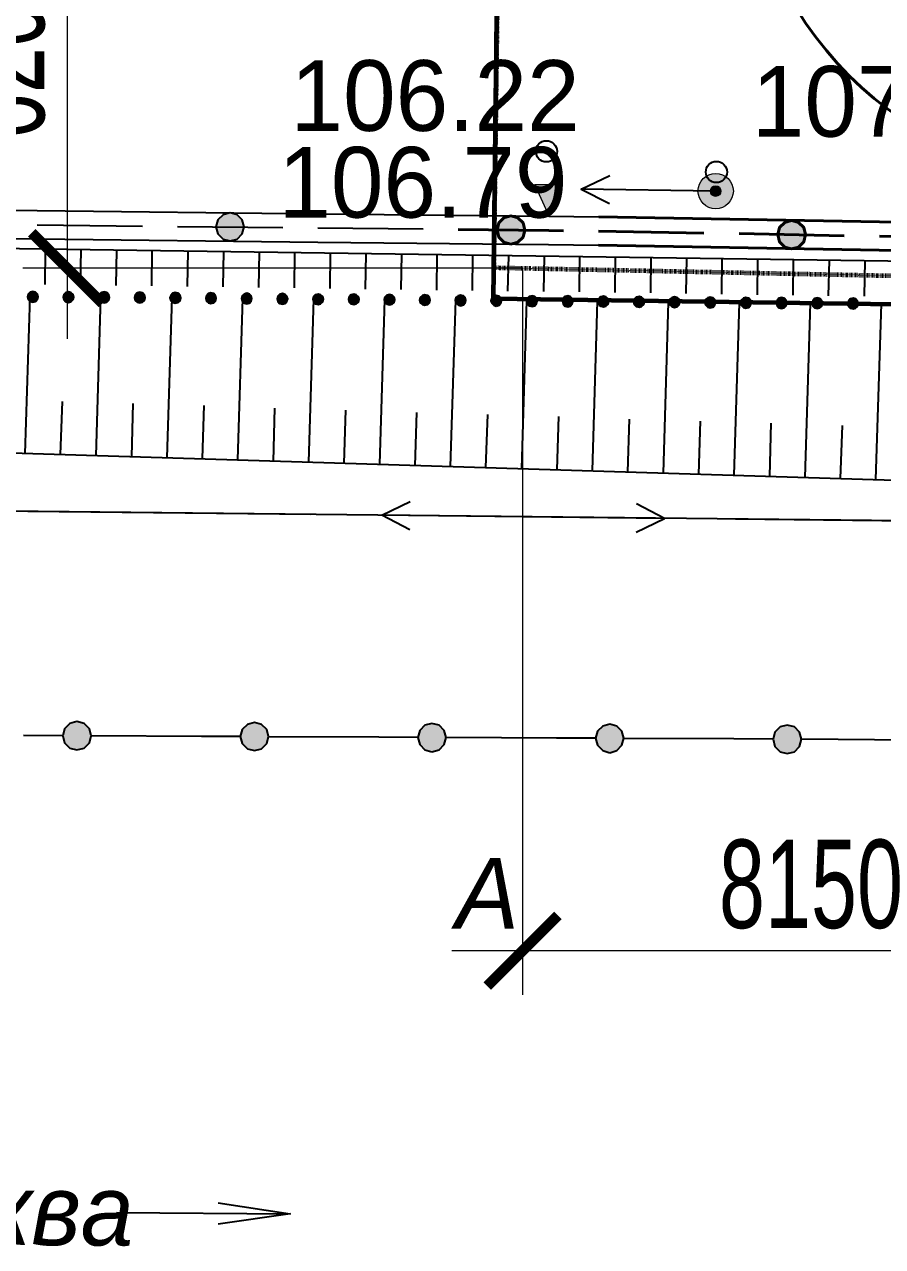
# Model space of a CAD drawing. Header units: millimetres. Extents: x 172667 to 1873135, y -274708 to 168495.
# Drawn here: x 1762513 to 1774649, y -4827 to 12464 of the extents above; entities that cross this region are included whole.
import ezdxf
from ezdxf.enums import TextEntityAlignment as Align

# ---------------------------------------------------------------- set-up
doc = ezdxf.new("R2010")
doc.units = ezdxf.units.MM
doc.linetypes.add('линия_сгиба', pattern=[1.25, 0.5, -0.25, 0, -0.25, 0, -0.25])
doc.layers.add('012 ОП.ЗОНА.ЗДАНИЕ', color=171, linetype='01.Опасная зона здание', lineweight=40)
doc.layers.add('017 ОТВОД', color=7, linetype='13.Граница отвода', lineweight=70)
doc.layers.add('_ТОПО', color=253, linetype='Continuous')
doc.layers.add('SC007', color=7, linetype='Continuous')
doc.styles.add('1', font='', dxfattribs={"height": 0.000909972})
doc.styles.add('17', font='', dxfattribs={"height": 0.000909972})
doc.styles.add('F2', font='', dxfattribs={"height": 0.000909972})
doc.styles.add('размеры', font='', dxfattribs={"width": 0.7})
doc.styles.get('1').set_extended_font_data('D431', italic=True)
doc.styles.get('17').set_extended_font_data('Bm431', italic=True)
doc.styles.get('F2').set_extended_font_data('D431')
doc.styles.get('размеры').set_extended_font_data('T-FLEX Type A')
doc.linetypes.add('01.Опасная зона здание', pattern='A,1,-2,10,-0.05,[1,линии ППР.shx,S=0.2,R=180,X=0,Y=-1],-0.05,10,-2', length=25.1)
doc.linetypes.add('13.Граница отвода', pattern='A,20,[14,SHAPES,S=0.01,R=0,X=0,Y=0],-2.5', length=22.5)
doc.dimstyles.new('SPDS 500', dxfattribs={"dimscale": 500, "dimtxt": 2.5, "dimasz": 2, "dimexe": 1.25, "dimexo": 0, "dimtad": 1, "dimdec": 0, "dimtxsty": 'размеры', "dimblk": 'ARCHTICK', "dimcen": 2.5, "dimdle": 2, "dimclrd": 256, "dimclre": 256, "dimclrt": 1, "dimaunit": 1, "dimadec": 0, "dimazin": 2, "dimtfac": 0.75, "dimtdec": 0, "dimtix": 1, "dimtmove": 1, "dimatfit": 3, "dimfxl": 1.25, "dimtolj": 1, "dimlwd": 20, "dimlwe": 20, "dimarcsym": 0})

# ---------------------------------------------------------------- blocks, each defined once
blk = doc.blocks.new('SYMBOL2060001')
at = {"layer": 'SC007'}
blk.add_circle((0, 0), 0.15, dxfattribs=at)
blk = doc.blocks.new('SYMBOL2060002')
at = {"true_color": 0x000000}
blk.add_hatch(color=18, dxfattribs=at).paths.add_polyline_path([(0.15, 0.45), (0, 0), (-0.2, 0.45)])
at = {"color": 18, "linetype": 'Continuous', "lineweight": 0, "true_color": 0x000000, "flags": 128}
blk.add_lwpolyline([(0.15, 0.45), (0, 0), (-0.2, 0.45), (0.15, 0.45), (0.15, 0.45)], close=True, dxfattribs=at)
blk = doc.blocks.new('SYMBOL2090002')
at = {"true_color": 0xffffff}
h = blk.add_hatch(color=7, dxfattribs=at)
edge = h.paths.add_edge_path()
edge.add_arc((0, 0), 0.25, 0, 360)
at = {"true_color": 0x000000}
h = blk.add_hatch(color=18, dxfattribs=at)
edge = h.paths.add_edge_path()
edge.add_arc((0, 0), 0.075, 0, 360)
at = {"color": 18, "linetype": 'Continuous', "lineweight": 0, "true_color": 0x000000}
for radius in [0.25, 0.075]:
    blk.add_circle((0, 0), radius, dxfattribs=at)
blk = doc.blocks.new('_ArchTick')
at = {"color": 0, "linetype": 'ByBlock', "const_width": 0.15}
blk.add_lwpolyline([(-0.5, -0.5), (0.5, 0.5)], dxfattribs=at)
blk = doc.blocks.new('*D274')
at = {"linetype": 'Continuous', "lineweight": 20, "transparency": 16777216}
for p, q in [((1769559, 9016), (1769559, -1267)), ((1777712, 2883), (1777712, -1267)), ((1778712, -642), (1768559, -642))]:
    blk.add_line(p, q, dxfattribs=at)
at = {"layer": 'Defpoints', "color": 0, "transparency": 16777216}
for p in [(1769559, 9016, 106790), (1777712, 2883, 107296), (1769559, -642)]:
    blk.add_point(p, dxfattribs=at)
at = {"lineweight": 20, "transparency": 16777216, "xscale": 1000, "yscale": 1000, "zscale": 1000, "rotation": 180}
blk.add_blockref('_ArchTick', (1769559, -642), dxfattribs=at)
at = {"lineweight": 20, "transparency": 16777216, "xscale": 1000, "yscale": 1000, "zscale": 1000}
blk.add_blockref('_ArchTick', (1777712, -642), dxfattribs=at)
at = {"color": 1, "transparency": 16777216, "insert": (1773636, 296), "char_height": 1250, "attachment_point": 5, "style": 'размеры'}
blk.add_mtext('\\A1;8150', dxfattribs=at)
blk = doc.blocks.new('*D276')
at = {"linetype": 'Continuous', "lineweight": 20, "transparency": 16777216}
for p, q in [((1763115, 16269), (1763115, 8016)), ((1762691, 15269), (1763740, 15269)), ((1769559, 9016), (1762490, 9016))]:
    blk.add_line(p, q, dxfattribs=at)
at = {"layer": 'Defpoints', "color": 0, "transparency": 16777216}
for p in [(1762691, 15269, 107296), (1763115, 9016), (1769559, 9016)]:
    blk.add_point(p, dxfattribs=at)
at = {"lineweight": 20, "transparency": 16777216, "xscale": 1000, "yscale": 1000, "zscale": 1000}
for p, rotation in [((1763115, 15269), 90), ((1763115, 9016), 270)]:
    blk.add_blockref('_ArchTick', p, dxfattribs=dict(at, rotation=rotation))
at = {"color": 1, "transparency": 16777216, "insert": (1762178, 12142), "char_height": 1250, "attachment_point": 5, "rotation": 90, "style": 'размеры'}
blk.add_mtext('\\A1;6200', dxfattribs=at)

msp = doc.modelspace()

# ---------------------------------------------------------------- hatches: boundary and pattern name
at = {"layer": '_ТОПО', "linetype": 'ByBlock', "lineweight": -2}
for points in [[(1765421.2, 9400.1), (1765521.2, 9425.1), (1765591.2, 9500.1), (1765621.2, 9600.1), (1765591.2, 9700.1), (1765521.2, 9770.1), (1765421.2, 9800.1), (1765321.2, 9770.1), (1765246.2, 9700.1), (1765221.2, 9600.1), (1765246.2, 9500.1), (1765321.2, 9425.1)], [(1769391.2, 9355.1), (1769491.2, 9385.1), (1769566.2, 9455.1), (1769591.2, 9555.1), (1769566.2, 9655.1), (1769491.2, 9730.1), (1769391.2, 9755.1), (1769291.2, 9730.1), (1769221.2, 9655.1), (1769196.2, 9555.1), (1769221.2, 9455.1), (1769291.2, 9385.1)], [(1762631.2, 8535.1), (1762671.2, 8545.1), (1762696.2, 8575.1), (1762706.2, 8610.1), (1762696.2, 8650.1), (1762671.2, 8675.1), (1762631.2, 8685.1), (1762596.2, 8675.1), (1762566.2, 8650.1), (1762556.2, 8610.1), (1762566.2, 8575.1), (1762596.2, 8545.1)], [(1763136.2, 8530.1), (1763171.2, 8540.1), (1763201.2, 8570.1), (1763211.2, 8605.1), (1763201.2, 8645.1), (1763171.2, 8670.1), (1763136.2, 8680.1), (1763096.2, 8670.1), (1763071.2, 8645.1), (1763061.2, 8605.1), (1763071.2, 8570.1), (1763096.2, 8540.1)], [(1763641.2, 8525.1), (1763676.2, 8535.1), (1763706.2, 8565.1), (1763716.2, 8600.1), (1763706.2, 8640.1), (1763676.2, 8670.1), (1763641.2, 8680.1), (1763601.2, 8670.1), (1763576.2, 8640.1), (1763566.2, 8600.1), (1763576.2, 8565.1), (1763601.2, 8535.1)], [(1764146.2, 8525.1), (1764181.2, 8535.1), (1764211.2, 8560.1), (1764221.2, 8600.1), (1764211.2, 8635.1), (1764181.2, 8665.1), (1764146.2, 8675.1), (1764106.2, 8665.1), (1764081.2, 8635.1), (1764071.2, 8600.1), (1764081.2, 8560.1), (1764106.2, 8535.1)], [(1764646.2, 8520.1), (1764686.2, 8530.1), (1764716.2, 8555.1), (1764726.2, 8595.1), (1764716.2, 8630.1), (1764686.2, 8660.1), (1764646.2, 8670.1), (1764611.2, 8660.1), (1764581.2, 8630.1), (1764571.2, 8595.1), (1764581.2, 8555.1), (1764611.2, 8530.1)], [(1765151.2, 8515.1), (1765191.2, 8525.1), (1765216.2, 8550.1), (1765226.2, 8590.1), (1765216.2, 8625.1), (1765191.2, 8655.1), (1765151.2, 8665.1), (1765116.2, 8655.1), (1765086.2, 8625.1), (1765076.2, 8590.1), (1765086.2, 8550.1), (1765116.2, 8525.1)], [(1765656.2, 8510.1), (1765696.2, 8520.1), (1765721.2, 8550.1), (1765731.2, 8585.1), (1765721.2, 8625.1), (1765696.2, 8650.1), (1765656.2, 8660.1), (1765621.2, 8650.1), (1765591.2, 8625.1), (1765581.2, 8585.1), (1765591.2, 8550.1), (1765621.2, 8520.1)], [(1766161.2, 8505.1), (1766201.2, 8515.1), (1766226.2, 8545.1), (1766236.2, 8580.1), (1766226.2, 8620.1), (1766201.2, 8645.1), (1766161.2, 8655.1), (1766121.2, 8645.1), (1766096.2, 8620.1), (1766086.2, 8580.1), (1766096.2, 8545.1), (1766121.2, 8515.1)], [(1766666.2, 8500.1), (1766701.2, 8510.1), (1766731.2, 8540.1), (1766741.2, 8575.1), (1766731.2, 8615.1), (1766701.2, 8640.1), (1766666.2, 8650.1), (1766626.2, 8640.1), (1766601.2, 8615.1), (1766591.2, 8575.1), (1766601.2, 8540.1), (1766626.2, 8510.1)], [(1767171.2, 8500.1), (1767206.2, 8510.1), (1767236.2, 8535.1), (1767246.2, 8575.1), (1767236.2, 8610.1), (1767206.2, 8640.1), (1767171.2, 8650.1), (1767131.2, 8640.1), (1767106.2, 8610.1), (1767096.2, 8575.1), (1767106.2, 8535.1), (1767131.2, 8510.1)], [(1767676.2, 8495.1), (1767711.2, 8505.1), (1767741.2, 8530.1), (1767751.2, 8570.1), (1767741.2, 8605.1), (1767711.2, 8635.1), (1767676.2, 8645.1), (1767636.2, 8635.1), (1767611.2, 8605.1), (1767601.2, 8570.1), (1767611.2, 8530.1), (1767636.2, 8505.1)], [(1768176.2, 8490.1), (1768216.2, 8500.1), (1768241.2, 8525.1), (1768251.2, 8565.1), (1768241.2, 8600.1), (1768216.2, 8630.1), (1768176.2, 8640.1), (1768141.2, 8630.1), (1768111.2, 8600.1), (1768101.2, 8565.1), (1768111.2, 8525.1), (1768141.2, 8500.1)], [(1768681.2, 8485.1), (1768721.2, 8495.1), (1768746.2, 8525.1), (1768756.2, 8560.1), (1768746.2, 8600.1), (1768721.2, 8625.1), (1768681.2, 8635.1), (1768646.2, 8625.1), (1768616.2, 8600.1), (1768606.2, 8560.1), (1768616.2, 8525.1), (1768646.2, 8495.1)], [(1769186.2, 8480.1), (1769226.2, 8490.1), (1769251.2, 8520.1), (1769261.2, 8555.1), (1769251.2, 8595.1), (1769226.2, 8620.1), (1769186.2, 8630.1), (1769151.2, 8620.1), (1769121.2, 8595.1), (1769111.2, 8555.1), (1769121.2, 8520.1), (1769151.2, 8490.1)], [(1769691.2, 8475.1), (1769731.2, 8485.1), (1769756.2, 8515.1), (1769766.2, 8550.1), (1769756.2, 8590.1), (1769731.2, 8615.1), (1769691.2, 8625.1), (1769651.2, 8615.1), (1769626.2, 8590.1), (1769616.2, 8550.1), (1769626.2, 8515.1), (1769651.2, 8485.1)], [(1770196.2, 8470.1), (1770231.2, 8480.1), (1770261.2, 8510.1), (1770271.2, 8550.1), (1770261.2, 8585.1), (1770231.2, 8615.1), (1770196.2, 8625.1), (1770156.2, 8615.1), (1770131.2, 8585.1), (1770121.2, 8550.1), (1770131.2, 8510.1), (1770156.2, 8480.1)], [(1770701.2, 8470.1), (1770736.2, 8480.1), (1770766.2, 8505.1), (1770776.2, 8545.1), (1770766.2, 8580.1), (1770736.2, 8610.1), (1770701.2, 8620.1), (1770661.2, 8610.1), (1770636.2, 8580.1), (1770626.2, 8545.1), (1770636.2, 8505.1), (1770661.2, 8480.1)], [(1771206.2, 8465.1), (1771241.2, 8475.1), (1771271.2, 8500.1), (1771281.2, 8540.1), (1771271.2, 8575.1), (1771241.2, 8605.1), (1771206.2, 8615.1), (1771166.2, 8605.1), (1771136.2, 8575.1), (1771126.2, 8540.1), (1771136.2, 8500.1), (1771166.2, 8475.1)], [(1771706.2, 8460.1), (1771746.2, 8470.1), (1771771.2, 8495.1), (1771781.2, 8535.1), (1771771.2, 8575.1), (1771746.2, 8600.1), (1771706.2, 8610.1), (1771671.2, 8600.1), (1771641.2, 8575.1), (1771631.2, 8535.1), (1771641.2, 8495.1), (1771671.2, 8470.1)], [(1772211.2, 8455.1), (1772251.2, 8465.1), (1772276.2, 8495.1), (1772286.2, 8530.1), (1772276.2, 8570.1), (1772251.2, 8595.1), (1772211.2, 8605.1), (1772176.2, 8595.1), (1772146.2, 8570.1), (1772136.2, 8530.1), (1772146.2, 8495.1), (1772176.2, 8465.1)], [(1772716.2, 8450.1), (1772756.2, 8460.1), (1772781.2, 8490.1), (1772791.2, 8525.1), (1772781.2, 8565.1), (1772756.2, 8590.1), (1772716.2, 8600.1), (1772681.2, 8590.1), (1772651.2, 8565.1), (1772641.2, 8525.1), (1772651.2, 8490.1), (1772681.2, 8460.1)], [(1773221.2, 8445.1), (1773256.2, 8455.1), (1773286.2, 8485.1), (1773296.2, 8520.1), (1773286.2, 8560.1), (1773256.2, 8590.1), (1773221.2, 8600.1), (1773181.2, 8590.1), (1773156.2, 8560.1), (1773146.2, 8520.1), (1773156.2, 8485.1), (1773181.2, 8455.1)], [(1773726.2, 8445.1), (1773761.2, 8455.1), (1773791.2, 8480.1), (1773801.2, 8520.1), (1773791.2, 8555.1), (1773761.2, 8585.1), (1773726.2, 8595.1), (1773686.2, 8585.1), (1773661.2, 8555.1), (1773651.2, 8520.1), (1773661.2, 8480.1), (1773686.2, 8455.1)], [(1774231.2, 8440.1), (1774266.2, 8450.1), (1774296.2, 8475.1), (1774306.2, 8515.1), (1774296.2, 8550.1), (1774266.2, 8580.1), (1774231.2, 8590.1), (1774191.2, 8580.1), (1774166.2, 8550.1), (1774156.2, 8515.1), (1774166.2, 8475.1), (1774191.2, 8450.1)], [(1763256.2, 2200.1), (1763356.2, 2225.1), (1763431.2, 2300.1), (1763456.2, 2400.1), (1763431.2, 2500.1), (1763356.2, 2575.1), (1763256.2, 2600.1), (1763156.2, 2575.1), (1763081.2, 2500.1), (1763056.2, 2400.1), (1763081.2, 2300.1), (1763156.2, 2225.1)], [(1765766.2, 2190.1), (1765866.2, 2215.1), (1765941.2, 2290.1), (1765966.2, 2390.1), (1765941.2, 2490.1), (1765866.2, 2560.1), (1765766.2, 2590.1), (1765666.2, 2560.1), (1765591.2, 2490.1), (1765566.2, 2390.1), (1765591.2, 2290.1), (1765666.2, 2215.1)], [(1768276.2, 2175.1), (1768376.2, 2200.1), (1768451.2, 2275.1), (1768476.2, 2375.1), (1768451.2, 2475.1), (1768376.2, 2550.1), (1768276.2, 2575.1), (1768176.2, 2550.1), (1768106.2, 2475.1), (1768076.2, 2375.1), (1768106.2, 2275.1), (1768176.2, 2200.1)], [(1770791.2, 2160.1), (1770891.2, 2190.1), (1770961.2, 2265.1), (1770991.2, 2365.1), (1770961.2, 2465.1), (1770891.2, 2535.1), (1770791.2, 2565.1), (1770691.2, 2535.1), (1770616.2, 2465.1), (1770591.2, 2365.1), (1770616.2, 2265.1), (1770691.2, 2190.1)], [(1773301.2, 2150.1), (1773401.2, 2175.1), (1773476.2, 2250.1), (1773501.2, 2350.1), (1773476.2, 2450.1), (1773401.2, 2525.1), (1773301.2, 2550.1), (1773201.2, 2525.1), (1773126.2, 2450.1), (1773101.2, 2350.1), (1773126.2, 2250.1), (1773201.2, 2175.1)]]:
    msp.add_hatch(color=8, dxfattribs=at).paths.add_polyline_path(points)
at = {"layer": '_ТОПО', "linetype": 'ByBlock', "lineweight": 40}
msp.add_hatch(color=7, dxfattribs=at).paths.add_polyline_path([(1773361.2, 9290.1), (1773461.2, 9315.1), (1773536.2, 9390.1), (1773561.2, 9490.1), (1773536.2, 9590.1), (1773461.2, 9660.1), (1773361.2, 9690.1), (1773266.2, 9660.1), (1773191.2, 9590.1), (1773166.2, 9490.1), (1773191.2, 9390.1), (1773266.2, 9315.1)])

# ---------------------------------------------------------------- linework, layer by layer
at = {"layer": '012 ОП.ЗОНА.ЗДАНИЕ'}
msp.add_arc((1777712, 15274.6, 107296.5), 5000, 180, 270, dxfattribs=at)
at = {"layer": '017 ОТВОД', "color": 1, "linetype": '13.Граница отвода', "lineweight": 60, "elevation": -103056.2}
msp.add_lwpolyline([(1769145.1, 8582.2), (1770045.1, 84542.2), (1850035.1, 83412.2), (1849135.1, 7452.2)], close=True, dxfattribs=at)
at = {"layer": '017 ОТВОД', "color": 6, "linetype": 'линия_сгиба', "lineweight": 60, "ltscale": 5, "elevation": 3738.5}
msp.add_lwpolyline([(1769149.6, 9024.3), (1815482.4, 8078.8), (1815473.1, 83886.3), (1770145.1, 84117.2)], close=True, dxfattribs=at)
at = {"layer": '_ТОПО', "color": 8, "linetype": 'ByBlock', "lineweight": -2}
for p, q in [((1770388.8, 10134, 106101.5), (1770791.6, 10328.2, 106101.5)), ((1758721.2, 9870.1, 107660.5), (1762691.2, 9830.1, 107707.4)), ((1762691.2, 9830.1, 107707.4), (1766666.2, 9785.1, 107754.4)), ((1762691.2, 9630.1, 107707.3), (1764181.2, 9610.1, 107724.9)), ((1762691.2, 9630.1, 107707.3), (1764181.2, 9610.1, 107724.9)), ((1764676.2, 9605.1, 107730.8), (1766166.2, 9590.1, 107748.3)), ((1764676.2, 9605.1, 107730.8), (1766166.2, 9590.1, 107748.3)), ((1766661.2, 9585.1, 107754.2), (1768151.2, 9570.1, 107771.6)), ((1766661.2, 9585.1, 107754.2), (1768151.2, 9570.1, 107771.6)), ((1770631.2, 9540.1, 107758.3), (1772121.2, 9510.1, 107688.1)), ((1781452, 9019.3, 106837), (1755254.4, 9393.8, 106745.3)), ((1758716.2, 9470.1, 107660.3), (1762686.2, 9430.1, 107707.1)), ((1762686.2, 9430.1, 107707.1), (1766661.2, 9385.1, 107753.7)), ((1774606.2, 9470.1, 107569.8), (1776096.2, 9440.1, 107498.7)), ((1762806.2, 8785.1, 106771.8), (1762811.2, 9285.1, 106771.7)), ((1763306.2, 8780.1, 106773.5), (1763316.2, 9280.1, 106773.5)), ((1763811.2, 8770.1, 106775.3), (1763821.2, 9270.1, 106775.2)), ((1764316.2, 8765.1, 106777), (1764321.2, 9265.1, 106777)), ((1764821.2, 8755.1, 106778.8), (1764826.2, 9255.1, 106778.8)), ((1765321.2, 8750.1, 106780.5), (1765331.2, 9250.1, 106780.5)), ((1765826.2, 8740.1, 106782.3), (1765836.2, 9240.1, 106782.3)), ((1766331.2, 8735.1, 106784.1), (1766336.2, 9235.1, 106784.1)), ((1766836.2, 8730.1, 106785.8), (1766841.2, 9230.1, 106785.8)), ((1767336.2, 8720.1, 106787.6), (1767346.2, 9220.1, 106787.6)), ((1767841.2, 8715.1, 106789.4), (1767851.2, 9215.1, 106789.4)), ((1768346.2, 8705.1, 106791.1), (1768351.2, 9205.1, 106791.1)), ((1768851.2, 8700.1, 106792.9), (1768856.2, 9200.1, 106792.9)), ((1769351.2, 8690.1, 106794.6), (1769361.2, 9190.1, 106794.6)), ((1769856.2, 8685.1, 106796.4), (1769866.2, 9185.1, 106796.4)), ((1770361.2, 8680.1, 106798.2), (1770366.2, 9180.1, 106798.2)), ((1770866.2, 8670.1, 106799.9), (1770871.2, 9170.1, 106799.9)), ((1771371.2, 8665.1, 106801.7), (1771376.2, 9165.1, 106801.7)), ((1771871.2, 8655.1, 106803.4), (1771881.2, 9155.1, 106803.5)), ((1772376.2, 8650.1, 106805.2), (1772381.2, 9150.1, 106805.2)), ((1772881.2, 8640.1, 106807), (1772886.2, 9140.1, 106807)), ((1773386.2, 8635.1, 106808.7), (1773391.2, 9135.1, 106808.8)), ((1773886.2, 8625.1, 106810.5), (1773896.2, 9125.1, 106810.5)), ((1774391.2, 8620.1, 106812.2), (1774401.2, 9120.1, 106812.3)), ((1762525.2, 6395.8, 106842.5), (1762594, 8611.2, 106842.5)), ((1763525.2, 6365.8, 106842.5), (1763594.7, 8602.8, 106842.5)), ((1764530.2, 6335.8, 106842.5), (1764600.4, 8594.4, 106842.5)), ((1765530.2, 6305.8, 106842.5), (1765601, 8586.1, 106842.5)), ((1766535.2, 6270.8, 106842.5), (1766606.8, 8577.7, 106842.5)), ((1767540.2, 6240.8, 106842.5), (1767610.5, 8569.4, 106842.5)), ((1768540.2, 6210.8, 106842.5), (1768613.2, 8561, 106842.5)), ((1769545.2, 6180.8, 106842.5), (1769616.8, 8552.6, 106842.5)), ((1770545.2, 6150.8, 106842.5), (1770619.5, 8544.3, 106842.5)), ((1771550.2, 6115.8, 106842.5), (1771623.2, 8535.9, 106842.5)), ((1772550.2, 6085.8, 106842.5), (1772626, 8527.5, 106842.5)), ((1773555.2, 6055.8, 106842.5), (1773631.7, 8519.2, 106842.5)), ((1774555.2, 6025.8, 106842.5), (1774632.4, 8510.8, 106842.5)), ((1763025.2, 6380.8, 106842.5), (1763050.2, 7130.8, 106842.5)), ((1764030.2, 6350.8, 106842.5), (1764050.2, 7100.8, 106842.5)), ((1765030.2, 6320.8, 106842.5), (1765055.2, 7070.8, 106842.5)), ((1766035.2, 6285.8, 106842.5), (1766055.2, 7035.8, 106842.5)), ((1767035.2, 6255.8, 106842.5), (1767060.2, 7005.8, 106842.5)), ((1768040.2, 6225.8, 106842.5), (1768060.2, 6975.8, 106842.5)), ((1769040.2, 6195.8, 106842.5), (1769065.2, 6945.8, 106842.5)), ((1770045.2, 6165.8, 106842.5), (1770070.2, 6915.8, 106842.5)), ((1771045.2, 6135.8, 106842.5), (1771070.2, 6880.8, 106842.5)), ((1772050.2, 6100.8, 106842.5), (1772075.2, 6850.8, 106842.5)), ((1773055.2, 6070.8, 106842.5), (1773075.2, 6820.8, 106842.5)), ((1774055.2, 6040.8, 106842.5), (1774080.2, 6790.8, 106842.5)), ((1766561.2, 5530.1, 106972), (1762561.2, 5575.1, 106972)), ((1771566.2, 5475.1, 106972), (1767566.2, 5520.1, 106972)), ((1776571.2, 5420.1, 106972), (1772571.2, 5465.1, 106972)), ((1763056.2, 2400.1, 107101.5), (1762501.2, 2405.1, 107101.5)), ((1765016.2, 2390.1, 107101.5), (1763456.2, 2400.1, 107101.5)), ((1765566.2, 2390.1, 107101.5), (1765016.2, 2390.1, 107101.5)), ((1767526.2, 2380.1, 107101.5), (1765966.2, 2385.1, 107101.5)), ((1768076.2, 2375.1, 107101.5), (1767526.2, 2380.1, 107101.5)), ((1770036.2, 2365.1, 107101.5), (1768481.2, 2375.1, 107101.5)), ((1770586.2, 2365.1, 107101.5), (1770036.2, 2365.1, 107101.5)), ((1772546.2, 2355.1, 107101.5), (1770991.2, 2360.1, 107101.5)), ((1773101.2, 2350.1, 107101.5), (1772546.2, 2355.1, 107101.5)), ((1775056.2, 2340.1, 107101.5), (1773501.2, 2350.1, 107101.5)), ((1763816.2, -4344.9, 106952.7), (1766271.2, -4364.9, 106952.7)), ((1763816.2, -4344.9, 106952.7), (1766271.2, -4364.9, 106952.7))]:
    msp.add_line(p, q, dxfattribs=at)
at = {"layer": '_ТОПО', "color": 7, "linetype": 'ByBlock', "lineweight": 40}
for p, q in [((1770636.2, 9740.1, 107759.5), (1774606.2, 9670.1, 107570.1)), ((1770631.2, 9540.1, 107758.3), (1772121.2, 9510.1, 107688.1)), ((1774606.2, 9670.1, 107570.1), (1778581.2, 9595.1, 107380.5)), ((1770631.2, 9340.1, 107757.2), (1774601.2, 9270.1, 107569.7)), ((1772621.2, 9505.1, 107664.3), (1774106.2, 9475.1, 107593.6)), ((1772621.2, 9505.1, 107664.3), (1774106.2, 9475.1, 107593.6)), ((1774606.2, 9470.1, 107569.8), (1776096.2, 9440.1, 107498.7)), ((1774601.2, 9270.1, 107569.7), (1778571.2, 9195.1, 107380.6))]:
    msp.add_line(p, q, dxfattribs=at)
at = {"layer": '_ТОПО', "color": 8, "linetype": 'ByBlock', "lineweight": -2, "flags": 128}
for points, elevation in [([(1772288.6, 10106.5), (1770388.8, 10134), (1770785.8, 9928.3)], 106101.5), ([(1766666.2, 9785.1), (1769931.2, 9750.1), (1770636.2, 9740.1)], 107296.5), ([(1768646.2, 9565.1), (1769931.2, 9550.1), (1770136.2, 9545.1)], 107782.2), ([(1766661.2, 9385.1), (1769926.2, 9350.1), (1770631.2, 9340.1)], 107296.5), ([(1715488.5, 4964.9), (1716889.2, 4311.4), (1718075.3, 4040.9), (1719128.2, 3980.1), (1720378.1, 4466.1), (1721800, 5018.9), (1722445, 5310.2), (1724317.8, 5934.5), (1727344.2, 6604.1), (1742887.2, 6806.1), (1751503.7, 6735.6), (1781375.2, 5815.1), (1811860.2, 5760.1), (1841019.2, 5546.1), (1855790.2, 4737.1)], 106842.5), ([(1841019.2, 5546.1), (1840667.1, 5112.5), (1812170.2, 5310.2), (1811860.2, 5760.1), (1811376.1, 5426.6), (1781498.8, 5351.8), (1781375.2, 5815.1), (1781041.1, 5372.6), (1751356.2, 5695.1), (1722027.2, 4922.1)], 106972), ([(1767961.2, 5315.1), (1767566.2, 5520.1), (1767966.2, 5715.1)], 106972), ([(1771166.2, 5280.1), (1771566.2, 5475.1), (1771171.2, 5680.1)], 106972), ([(1765251.2, -4209.9), (1766271.2, -4364.9), (1765251.2, -4509.9)], 106952.7), ([(1765251.2, -4209.9), (1766271.2, -4364.9), (1765251.2, -4509.9)], 106952.7)]:
    msp.add_lwpolyline(points, dxfattribs=dict(at, elevation=elevation))
for points, elevation in [([(1765421.2, 9400.1), (1765521.2, 9425.1), (1765591.2, 9500.1), (1765621.2, 9600.1), (1765591.2, 9700.1), (1765521.2, 9770.1), (1765421.2, 9800.1), (1765321.2, 9770.1), (1765246.2, 9700.1), (1765221.2, 9600.1), (1765246.2, 9500.1), (1765321.2, 9425.1), (1765421.2, 9400.1)], 107739.6), ([(1765421.2, 9400.1), (1765521.2, 9425.1), (1765591.2, 9500.1), (1765621.2, 9600.1), (1765591.2, 9700.1), (1765521.2, 9770.1), (1765421.2, 9800.1), (1765321.2, 9770.1), (1765246.2, 9700.1), (1765221.2, 9600.1), (1765246.2, 9500.1), (1765321.2, 9425.1), (1765421.2, 9400.1)], 107296.5), ([(1769391.2, 9355.1), (1769491.2, 9385.1), (1769566.2, 9455.1), (1769591.2, 9555.1), (1769566.2, 9655.1), (1769491.2, 9730.1), (1769391.2, 9755.1), (1769291.2, 9730.1), (1769221.2, 9655.1), (1769196.2, 9555.1), (1769221.2, 9455.1), (1769291.2, 9385.1), (1769391.2, 9355.1)], 107785.4), ([(1762631.2, 8535.1), (1762671.2, 8545.1), (1762696.2, 8575.1), (1762706.2, 8610.1), (1762696.2, 8650.1), (1762671.2, 8675.1), (1762631.2, 8685.1), (1762596.2, 8675.1), (1762566.2, 8650.1), (1762556.2, 8610.1), (1762566.2, 8575.1), (1762596.2, 8545.1), (1762631.2, 8535.1)], 105296), ([(1762631.2, 8535.1), (1762671.2, 8545.1), (1762696.2, 8575.1), (1762706.2, 8610.1), (1762696.2, 8650.1), (1762671.2, 8675.1), (1762631.2, 8685.1), (1762596.2, 8675.1), (1762566.2, 8650.1), (1762556.2, 8610.1), (1762566.2, 8575.1), (1762596.2, 8545.1), (1762631.2, 8535.1)], 105296), ([(1763136.2, 8530.1), (1763171.2, 8540.1), (1763201.2, 8570.1), (1763211.2, 8605.1), (1763201.2, 8645.1), (1763171.2, 8670.1), (1763136.2, 8680.1), (1763096.2, 8670.1), (1763071.2, 8645.1), (1763061.2, 8605.1), (1763071.2, 8570.1), (1763096.2, 8540.1), (1763136.2, 8530.1)], 105296), ([(1763136.2, 8530.1), (1763171.2, 8540.1), (1763201.2, 8570.1), (1763211.2, 8605.1), (1763201.2, 8645.1), (1763171.2, 8670.1), (1763136.2, 8680.1), (1763096.2, 8670.1), (1763071.2, 8645.1), (1763061.2, 8605.1), (1763071.2, 8570.1), (1763096.2, 8540.1), (1763136.2, 8530.1)], 105296), ([(1763641.2, 8525.1), (1763676.2, 8535.1), (1763706.2, 8565.1), (1763716.2, 8600.1), (1763706.2, 8640.1), (1763676.2, 8670.1), (1763641.2, 8680.1), (1763601.2, 8670.1), (1763576.2, 8640.1), (1763566.2, 8600.1), (1763576.2, 8565.1), (1763601.2, 8535.1), (1763641.2, 8525.1)], 105296), ([(1763641.2, 8525.1), (1763676.2, 8535.1), (1763706.2, 8565.1), (1763716.2, 8600.1), (1763706.2, 8640.1), (1763676.2, 8670.1), (1763641.2, 8680.1), (1763601.2, 8670.1), (1763576.2, 8640.1), (1763566.2, 8600.1), (1763576.2, 8565.1), (1763601.2, 8535.1), (1763641.2, 8525.1)], 105296), ([(1764146.2, 8525.1), (1764181.2, 8535.1), (1764211.2, 8560.1), (1764221.2, 8600.1), (1764211.2, 8635.1), (1764181.2, 8665.1), (1764146.2, 8675.1), (1764106.2, 8665.1), (1764081.2, 8635.1), (1764071.2, 8600.1), (1764081.2, 8560.1), (1764106.2, 8535.1), (1764146.2, 8525.1)], 105296), ([(1764146.2, 8525.1), (1764181.2, 8535.1), (1764211.2, 8560.1), (1764221.2, 8600.1), (1764211.2, 8635.1), (1764181.2, 8665.1), (1764146.2, 8675.1), (1764106.2, 8665.1), (1764081.2, 8635.1), (1764071.2, 8600.1), (1764081.2, 8560.1), (1764106.2, 8535.1), (1764146.2, 8525.1)], 105296), ([(1764646.2, 8520.1), (1764686.2, 8530.1), (1764716.2, 8555.1), (1764726.2, 8595.1), (1764716.2, 8630.1), (1764686.2, 8660.1), (1764646.2, 8670.1), (1764611.2, 8660.1), (1764581.2, 8630.1), (1764571.2, 8595.1), (1764581.2, 8555.1), (1764611.2, 8530.1), (1764646.2, 8520.1)], 105296), ([(1764646.2, 8520.1), (1764686.2, 8530.1), (1764716.2, 8555.1), (1764726.2, 8595.1), (1764716.2, 8630.1), (1764686.2, 8660.1), (1764646.2, 8670.1), (1764611.2, 8660.1), (1764581.2, 8630.1), (1764571.2, 8595.1), (1764581.2, 8555.1), (1764611.2, 8530.1), (1764646.2, 8520.1)], 105296), ([(1765151.2, 8515.1), (1765191.2, 8525.1), (1765216.2, 8550.1), (1765226.2, 8590.1), (1765216.2, 8625.1), (1765191.2, 8655.1), (1765151.2, 8665.1), (1765116.2, 8655.1), (1765086.2, 8625.1), (1765076.2, 8590.1), (1765086.2, 8550.1), (1765116.2, 8525.1), (1765151.2, 8515.1)], 105296), ([(1765151.2, 8515.1), (1765191.2, 8525.1), (1765216.2, 8550.1), (1765226.2, 8590.1), (1765216.2, 8625.1), (1765191.2, 8655.1), (1765151.2, 8665.1), (1765116.2, 8655.1), (1765086.2, 8625.1), (1765076.2, 8590.1), (1765086.2, 8550.1), (1765116.2, 8525.1), (1765151.2, 8515.1)], 105296), ([(1765656.2, 8510.1), (1765696.2, 8520.1), (1765721.2, 8550.1), (1765731.2, 8585.1), (1765721.2, 8625.1), (1765696.2, 8650.1), (1765656.2, 8660.1), (1765621.2, 8650.1), (1765591.2, 8625.1), (1765581.2, 8585.1), (1765591.2, 8550.1), (1765621.2, 8520.1), (1765656.2, 8510.1)], 105296), ([(1765656.2, 8510.1), (1765696.2, 8520.1), (1765721.2, 8550.1), (1765731.2, 8585.1), (1765721.2, 8625.1), (1765696.2, 8650.1), (1765656.2, 8660.1), (1765621.2, 8650.1), (1765591.2, 8625.1), (1765581.2, 8585.1), (1765591.2, 8550.1), (1765621.2, 8520.1), (1765656.2, 8510.1)], 105296), ([(1766161.2, 8505.1), (1766201.2, 8515.1), (1766226.2, 8545.1), (1766236.2, 8580.1), (1766226.2, 8620.1), (1766201.2, 8645.1), (1766161.2, 8655.1), (1766121.2, 8645.1), (1766096.2, 8620.1), (1766086.2, 8580.1), (1766096.2, 8545.1), (1766121.2, 8515.1), (1766161.2, 8505.1)], 105296), ([(1766161.2, 8505.1), (1766201.2, 8515.1), (1766226.2, 8545.1), (1766236.2, 8580.1), (1766226.2, 8620.1), (1766201.2, 8645.1), (1766161.2, 8655.1), (1766121.2, 8645.1), (1766096.2, 8620.1), (1766086.2, 8580.1), (1766096.2, 8545.1), (1766121.2, 8515.1), (1766161.2, 8505.1)], 105296), ([(1766666.2, 8500.1), (1766701.2, 8510.1), (1766731.2, 8540.1), (1766741.2, 8575.1), (1766731.2, 8615.1), (1766701.2, 8640.1), (1766666.2, 8650.1), (1766626.2, 8640.1), (1766601.2, 8615.1), (1766591.2, 8575.1), (1766601.2, 8540.1), (1766626.2, 8510.1), (1766666.2, 8500.1)], 105296), ([(1766666.2, 8500.1), (1766701.2, 8510.1), (1766731.2, 8540.1), (1766741.2, 8575.1), (1766731.2, 8615.1), (1766701.2, 8640.1), (1766666.2, 8650.1), (1766626.2, 8640.1), (1766601.2, 8615.1), (1766591.2, 8575.1), (1766601.2, 8540.1), (1766626.2, 8510.1), (1766666.2, 8500.1)], 105296), ([(1767171.2, 8500.1), (1767206.2, 8510.1), (1767236.2, 8535.1), (1767246.2, 8575.1), (1767236.2, 8610.1), (1767206.2, 8640.1), (1767171.2, 8650.1), (1767131.2, 8640.1), (1767106.2, 8610.1), (1767096.2, 8575.1), (1767106.2, 8535.1), (1767131.2, 8510.1), (1767171.2, 8500.1)], 105296), ([(1767171.2, 8500.1), (1767206.2, 8510.1), (1767236.2, 8535.1), (1767246.2, 8575.1), (1767236.2, 8610.1), (1767206.2, 8640.1), (1767171.2, 8650.1), (1767131.2, 8640.1), (1767106.2, 8610.1), (1767096.2, 8575.1), (1767106.2, 8535.1), (1767131.2, 8510.1), (1767171.2, 8500.1)], 105296), ([(1767676.2, 8495.1), (1767711.2, 8505.1), (1767741.2, 8530.1), (1767751.2, 8570.1), (1767741.2, 8605.1), (1767711.2, 8635.1), (1767676.2, 8645.1), (1767636.2, 8635.1), (1767611.2, 8605.1), (1767601.2, 8570.1), (1767611.2, 8530.1), (1767636.2, 8505.1), (1767676.2, 8495.1)], 105296), ([(1767676.2, 8495.1), (1767711.2, 8505.1), (1767741.2, 8530.1), (1767751.2, 8570.1), (1767741.2, 8605.1), (1767711.2, 8635.1), (1767676.2, 8645.1), (1767636.2, 8635.1), (1767611.2, 8605.1), (1767601.2, 8570.1), (1767611.2, 8530.1), (1767636.2, 8505.1), (1767676.2, 8495.1)], 105296), ([(1768176.2, 8490.1), (1768216.2, 8500.1), (1768241.2, 8525.1), (1768251.2, 8565.1), (1768241.2, 8600.1), (1768216.2, 8630.1), (1768176.2, 8640.1), (1768141.2, 8630.1), (1768111.2, 8600.1), (1768101.2, 8565.1), (1768111.2, 8525.1), (1768141.2, 8500.1), (1768176.2, 8490.1)], 105296), ([(1768176.2, 8490.1), (1768216.2, 8500.1), (1768241.2, 8525.1), (1768251.2, 8565.1), (1768241.2, 8600.1), (1768216.2, 8630.1), (1768176.2, 8640.1), (1768141.2, 8630.1), (1768111.2, 8600.1), (1768101.2, 8565.1), (1768111.2, 8525.1), (1768141.2, 8500.1), (1768176.2, 8490.1)], 105296), ([(1768681.2, 8485.1), (1768721.2, 8495.1), (1768746.2, 8525.1), (1768756.2, 8560.1), (1768746.2, 8600.1), (1768721.2, 8625.1), (1768681.2, 8635.1), (1768646.2, 8625.1), (1768616.2, 8600.1), (1768606.2, 8560.1), (1768616.2, 8525.1), (1768646.2, 8495.1), (1768681.2, 8485.1)], 105296), ([(1768681.2, 8485.1), (1768721.2, 8495.1), (1768746.2, 8525.1), (1768756.2, 8560.1), (1768746.2, 8600.1), (1768721.2, 8625.1), (1768681.2, 8635.1), (1768646.2, 8625.1), (1768616.2, 8600.1), (1768606.2, 8560.1), (1768616.2, 8525.1), (1768646.2, 8495.1), (1768681.2, 8485.1)], 105296), ([(1769186.2, 8480.1), (1769226.2, 8490.1), (1769251.2, 8520.1), (1769261.2, 8555.1), (1769251.2, 8595.1), (1769226.2, 8620.1), (1769186.2, 8630.1), (1769151.2, 8620.1), (1769121.2, 8595.1), (1769111.2, 8555.1), (1769121.2, 8520.1), (1769151.2, 8490.1), (1769186.2, 8480.1)], 105296), ([(1769186.2, 8480.1), (1769226.2, 8490.1), (1769251.2, 8520.1), (1769261.2, 8555.1), (1769251.2, 8595.1), (1769226.2, 8620.1), (1769186.2, 8630.1), (1769151.2, 8620.1), (1769121.2, 8595.1), (1769111.2, 8555.1), (1769121.2, 8520.1), (1769151.2, 8490.1), (1769186.2, 8480.1)], 105296), ([(1769691.2, 8475.1), (1769731.2, 8485.1), (1769756.2, 8515.1), (1769766.2, 8550.1), (1769756.2, 8590.1), (1769731.2, 8615.1), (1769691.2, 8625.1), (1769651.2, 8615.1), (1769626.2, 8590.1), (1769616.2, 8550.1), (1769626.2, 8515.1), (1769651.2, 8485.1), (1769691.2, 8475.1)], 105296), ([(1769691.2, 8475.1), (1769731.2, 8485.1), (1769756.2, 8515.1), (1769766.2, 8550.1), (1769756.2, 8590.1), (1769731.2, 8615.1), (1769691.2, 8625.1), (1769651.2, 8615.1), (1769626.2, 8590.1), (1769616.2, 8550.1), (1769626.2, 8515.1), (1769651.2, 8485.1), (1769691.2, 8475.1)], 105296), ([(1770196.2, 8470.1), (1770231.2, 8480.1), (1770261.2, 8510.1), (1770271.2, 8550.1), (1770261.2, 8585.1), (1770231.2, 8615.1), (1770196.2, 8625.1), (1770156.2, 8615.1), (1770131.2, 8585.1), (1770121.2, 8550.1), (1770131.2, 8510.1), (1770156.2, 8480.1), (1770196.2, 8470.1)], 105296), ([(1770196.2, 8470.1), (1770231.2, 8480.1), (1770261.2, 8510.1), (1770271.2, 8550.1), (1770261.2, 8585.1), (1770231.2, 8615.1), (1770196.2, 8625.1), (1770156.2, 8615.1), (1770131.2, 8585.1), (1770121.2, 8550.1), (1770131.2, 8510.1), (1770156.2, 8480.1), (1770196.2, 8470.1)], 105296), ([(1770701.2, 8470.1), (1770736.2, 8480.1), (1770766.2, 8505.1), (1770776.2, 8545.1), (1770766.2, 8580.1), (1770736.2, 8610.1), (1770701.2, 8620.1), (1770661.2, 8610.1), (1770636.2, 8580.1), (1770626.2, 8545.1), (1770636.2, 8505.1), (1770661.2, 8480.1), (1770701.2, 8470.1)], 105296), ([(1770701.2, 8470.1), (1770736.2, 8480.1), (1770766.2, 8505.1), (1770776.2, 8545.1), (1770766.2, 8580.1), (1770736.2, 8610.1), (1770701.2, 8620.1), (1770661.2, 8610.1), (1770636.2, 8580.1), (1770626.2, 8545.1), (1770636.2, 8505.1), (1770661.2, 8480.1), (1770701.2, 8470.1)], 105296), ([(1771206.2, 8465.1), (1771241.2, 8475.1), (1771271.2, 8500.1), (1771281.2, 8540.1), (1771271.2, 8575.1), (1771241.2, 8605.1), (1771206.2, 8615.1), (1771166.2, 8605.1), (1771136.2, 8575.1), (1771126.2, 8540.1), (1771136.2, 8500.1), (1771166.2, 8475.1), (1771206.2, 8465.1)], 105296), ([(1771206.2, 8465.1), (1771241.2, 8475.1), (1771271.2, 8500.1), (1771281.2, 8540.1), (1771271.2, 8575.1), (1771241.2, 8605.1), (1771206.2, 8615.1), (1771166.2, 8605.1), (1771136.2, 8575.1), (1771126.2, 8540.1), (1771136.2, 8500.1), (1771166.2, 8475.1), (1771206.2, 8465.1)], 105296), ([(1771706.2, 8460.1), (1771746.2, 8470.1), (1771771.2, 8495.1), (1771781.2, 8535.1), (1771771.2, 8575.1), (1771746.2, 8600.1), (1771706.2, 8610.1), (1771671.2, 8600.1), (1771641.2, 8575.1), (1771631.2, 8535.1), (1771641.2, 8495.1), (1771671.2, 8470.1), (1771706.2, 8460.1)], 105296), ([(1771706.2, 8460.1), (1771746.2, 8470.1), (1771771.2, 8495.1), (1771781.2, 8535.1), (1771771.2, 8575.1), (1771746.2, 8600.1), (1771706.2, 8610.1), (1771671.2, 8600.1), (1771641.2, 8575.1), (1771631.2, 8535.1), (1771641.2, 8495.1), (1771671.2, 8470.1), (1771706.2, 8460.1)], 105296), ([(1772211.2, 8455.1), (1772251.2, 8465.1), (1772276.2, 8495.1), (1772286.2, 8530.1), (1772276.2, 8570.1), (1772251.2, 8595.1), (1772211.2, 8605.1), (1772176.2, 8595.1), (1772146.2, 8570.1), (1772136.2, 8530.1), (1772146.2, 8495.1), (1772176.2, 8465.1), (1772211.2, 8455.1)], 105296), ([(1772211.2, 8455.1), (1772251.2, 8465.1), (1772276.2, 8495.1), (1772286.2, 8530.1), (1772276.2, 8570.1), (1772251.2, 8595.1), (1772211.2, 8605.1), (1772176.2, 8595.1), (1772146.2, 8570.1), (1772136.2, 8530.1), (1772146.2, 8495.1), (1772176.2, 8465.1), (1772211.2, 8455.1)], 105296), ([(1772716.2, 8450.1), (1772756.2, 8460.1), (1772781.2, 8490.1), (1772791.2, 8525.1), (1772781.2, 8565.1), (1772756.2, 8590.1), (1772716.2, 8600.1), (1772681.2, 8590.1), (1772651.2, 8565.1), (1772641.2, 8525.1), (1772651.2, 8490.1), (1772681.2, 8460.1), (1772716.2, 8450.1)], 105296), ([(1772716.2, 8450.1), (1772756.2, 8460.1), (1772781.2, 8490.1), (1772791.2, 8525.1), (1772781.2, 8565.1), (1772756.2, 8590.1), (1772716.2, 8600.1), (1772681.2, 8590.1), (1772651.2, 8565.1), (1772641.2, 8525.1), (1772651.2, 8490.1), (1772681.2, 8460.1), (1772716.2, 8450.1)], 105296), ([(1773221.2, 8445.1), (1773256.2, 8455.1), (1773286.2, 8485.1), (1773296.2, 8520.1), (1773286.2, 8560.1), (1773256.2, 8590.1), (1773221.2, 8600.1), (1773181.2, 8590.1), (1773156.2, 8560.1), (1773146.2, 8520.1), (1773156.2, 8485.1), (1773181.2, 8455.1), (1773221.2, 8445.1)], 105296), ([(1773221.2, 8445.1), (1773256.2, 8455.1), (1773286.2, 8485.1), (1773296.2, 8520.1), (1773286.2, 8560.1), (1773256.2, 8590.1), (1773221.2, 8600.1), (1773181.2, 8590.1), (1773156.2, 8560.1), (1773146.2, 8520.1), (1773156.2, 8485.1), (1773181.2, 8455.1), (1773221.2, 8445.1)], 105296), ([(1773726.2, 8445.1), (1773761.2, 8455.1), (1773791.2, 8480.1), (1773801.2, 8520.1), (1773791.2, 8555.1), (1773761.2, 8585.1), (1773726.2, 8595.1), (1773686.2, 8585.1), (1773661.2, 8555.1), (1773651.2, 8520.1), (1773661.2, 8480.1), (1773686.2, 8455.1), (1773726.2, 8445.1)], 105296), ([(1773726.2, 8445.1), (1773761.2, 8455.1), (1773791.2, 8480.1), (1773801.2, 8520.1), (1773791.2, 8555.1), (1773761.2, 8585.1), (1773726.2, 8595.1), (1773686.2, 8585.1), (1773661.2, 8555.1), (1773651.2, 8520.1), (1773661.2, 8480.1), (1773686.2, 8455.1), (1773726.2, 8445.1)], 105296), ([(1774231.2, 8440.1), (1774266.2, 8450.1), (1774296.2, 8475.1), (1774306.2, 8515.1), (1774296.2, 8550.1), (1774266.2, 8580.1), (1774231.2, 8590.1), (1774191.2, 8580.1), (1774166.2, 8550.1), (1774156.2, 8515.1), (1774166.2, 8475.1), (1774191.2, 8450.1), (1774231.2, 8440.1)], 105296), ([(1774231.2, 8440.1), (1774266.2, 8450.1), (1774296.2, 8475.1), (1774306.2, 8515.1), (1774296.2, 8550.1), (1774266.2, 8580.1), (1774231.2, 8590.1), (1774191.2, 8580.1), (1774166.2, 8550.1), (1774156.2, 8515.1), (1774166.2, 8475.1), (1774191.2, 8450.1), (1774231.2, 8440.1)], 105296), ([(1763256.2, 2200.1), (1763356.2, 2225.1), (1763431.2, 2300.1), (1763456.2, 2400.1), (1763431.2, 2500.1), (1763356.2, 2575.1), (1763256.2, 2600.1), (1763156.2, 2575.1), (1763081.2, 2500.1), (1763056.2, 2400.1), (1763081.2, 2300.1), (1763156.2, 2225.1), (1763256.2, 2200.1)], 107101.5), ([(1763256.2, 2200.1), (1763356.2, 2225.1), (1763431.2, 2300.1), (1763456.2, 2400.1), (1763431.2, 2500.1), (1763356.2, 2575.1), (1763256.2, 2600.1), (1763156.2, 2575.1), (1763081.2, 2500.1), (1763056.2, 2400.1), (1763081.2, 2300.1), (1763156.2, 2225.1), (1763256.2, 2200.1)], 107101.5), ([(1765766.2, 2190.1), (1765866.2, 2215.1), (1765941.2, 2290.1), (1765966.2, 2390.1), (1765941.2, 2490.1), (1765866.2, 2560.1), (1765766.2, 2590.1), (1765666.2, 2560.1), (1765591.2, 2490.1), (1765566.2, 2390.1), (1765591.2, 2290.1), (1765666.2, 2215.1), (1765766.2, 2190.1)], 107101.5), ([(1765766.2, 2190.1), (1765866.2, 2215.1), (1765941.2, 2290.1), (1765966.2, 2390.1), (1765941.2, 2490.1), (1765866.2, 2560.1), (1765766.2, 2590.1), (1765666.2, 2560.1), (1765591.2, 2490.1), (1765566.2, 2390.1), (1765591.2, 2290.1), (1765666.2, 2215.1), (1765766.2, 2190.1)], 107101.5), ([(1768276.2, 2175.1), (1768376.2, 2200.1), (1768451.2, 2275.1), (1768476.2, 2375.1), (1768451.2, 2475.1), (1768376.2, 2550.1), (1768276.2, 2575.1), (1768176.2, 2550.1), (1768106.2, 2475.1), (1768076.2, 2375.1), (1768106.2, 2275.1), (1768176.2, 2200.1), (1768276.2, 2175.1)], 107101.5), ([(1768276.2, 2175.1), (1768376.2, 2200.1), (1768451.2, 2275.1), (1768476.2, 2375.1), (1768451.2, 2475.1), (1768376.2, 2550.1), (1768276.2, 2575.1), (1768176.2, 2550.1), (1768106.2, 2475.1), (1768076.2, 2375.1), (1768106.2, 2275.1), (1768176.2, 2200.1), (1768276.2, 2175.1)], 107101.5), ([(1770791.2, 2160.1), (1770891.2, 2190.1), (1770961.2, 2265.1), (1770991.2, 2365.1), (1770961.2, 2465.1), (1770891.2, 2535.1), (1770791.2, 2565.1), (1770691.2, 2535.1), (1770616.2, 2465.1), (1770591.2, 2365.1), (1770616.2, 2265.1), (1770691.2, 2190.1), (1770791.2, 2160.1)], 107101.5), ([(1770791.2, 2160.1), (1770891.2, 2190.1), (1770961.2, 2265.1), (1770991.2, 2365.1), (1770961.2, 2465.1), (1770891.2, 2535.1), (1770791.2, 2565.1), (1770691.2, 2535.1), (1770616.2, 2465.1), (1770591.2, 2365.1), (1770616.2, 2265.1), (1770691.2, 2190.1), (1770791.2, 2160.1)], 107101.5), ([(1773301.2, 2150.1), (1773401.2, 2175.1), (1773476.2, 2250.1), (1773501.2, 2350.1), (1773476.2, 2450.1), (1773401.2, 2525.1), (1773301.2, 2550.1), (1773201.2, 2525.1), (1773126.2, 2450.1), (1773101.2, 2350.1), (1773126.2, 2250.1), (1773201.2, 2175.1), (1773301.2, 2150.1)], 107101.5), ([(1773301.2, 2150.1), (1773401.2, 2175.1), (1773476.2, 2250.1), (1773501.2, 2350.1), (1773476.2, 2450.1), (1773401.2, 2525.1), (1773301.2, 2550.1), (1773201.2, 2525.1), (1773126.2, 2450.1), (1773101.2, 2350.1), (1773126.2, 2250.1), (1773201.2, 2175.1), (1773301.2, 2150.1)], 107101.5)]:
    msp.add_lwpolyline(points, close=True, dxfattribs=dict(at, elevation=elevation))
at = {"layer": '_ТОПО', "color": 7, "linetype": 'ByBlock', "lineweight": 40, "flags": 128}
for points, elevation in [([(1769391.2, 9355.1), (1769491.2, 9385.1), (1769566.2, 9455.1), (1769591.2, 9555.1), (1769566.2, 9655.1), (1769491.2, 9730.1), (1769391.2, 9755.1), (1769291.2, 9730.1), (1769221.2, 9655.1), (1769196.2, 9555.1), (1769221.2, 9455.1), (1769291.2, 9385.1), (1769391.2, 9355.1)], 107296.5), ([(1773361.2, 9290.1), (1773461.2, 9315.1), (1773536.2, 9390.1), (1773561.2, 9490.1), (1773536.2, 9590.1), (1773461.2, 9660.1), (1773361.2, 9690.1), (1773266.2, 9660.1), (1773191.2, 9590.1), (1773166.2, 9490.1), (1773191.2, 9390.1), (1773266.2, 9315.1), (1773361.2, 9290.1)], 107629), ([(1773361.2, 9290.1), (1773461.2, 9315.1), (1773536.2, 9390.1), (1773561.2, 9490.1), (1773536.2, 9590.1), (1773461.2, 9660.1), (1773361.2, 9690.1), (1773266.2, 9660.1), (1773191.2, 9590.1), (1773166.2, 9490.1), (1773191.2, 9390.1), (1773266.2, 9315.1), (1773361.2, 9290.1)], 107296.5)]:
    msp.add_lwpolyline(points, close=True, dxfattribs=dict(at, elevation=elevation))
at = {"layer": '_ТОПО', "color": 7, "linetype": 'ByBlock', "lineweight": 40, "elevation": 107296.5, "flags": 128}
msp.add_lwpolyline([(1768646.2, 9565.1), (1769931.2, 9550.1), (1770136.2, 9545.1)], dxfattribs=at)

# ---------------------------------------------------------------- block references
at = {"layer": '_ТОПО', "color": 8, "linetype": 'ByBlock', "lineweight": -2, "xscale": 1000, "yscale": 1000, "zscale": 1000}
for name, p in [('SYMBOL2060001', (1769895.6, 10668.3, 106220)), ('SYMBOL2060001', (1772299.2, 10376.1, 107689)), ('SYMBOL2090002', (1772288.6, 10106.5, 107689)), ('SYMBOL2060002', (1769933.2, 9751.1, 106790))]:
    msp.add_blockref(name, p, dxfattribs=at)

# ---------------------------------------------------------------- texts
at = {"layer": '_ТОПО', "color": 8, "linetype": 'ByBlock', "lineweight": -2, "style": 'F2'}
for s, p in [('106.22', (1766275.6, 11458.3, 105400)), ('107.69', (1772799.2, 11376.1, 107689)), ('106.79', (1766103.2, 10231.1, 105290))]:
    msp.add_text(s, height=1000, dxfattribs=at).set_placement(p, align=Align.MIDDLE_LEFT)
at = {"layer": '_ТОПО', "color": 8, "linetype": 'ByBlock', "lineweight": -2, "style": '17'}
msp.add_text('А', height=1000, dxfattribs=at).set_placement((1769058.8, 170.6, 106868), align=Align.MIDDLE_CENTER)
at = {"layer": '_ТОПО', "color": 8, "linetype": 'ByBlock', "lineweight": -2, "style": '1'}
msp.add_text('Москва', height=1000, rotation=359.5, dxfattribs=at).set_placement((1761756, -4296.1, 106912.7), align=Align.MIDDLE_CENTER)

# ---------------------------------------------------------------- dimensions: what is measured, and where the dimension line sits
dim = msp.add_linear_dim(base=(1763115.5, 9016), p1=(1762690.7, 15268.6, 107296.5), p2=(1769559.1, 9016), angle=90, text='6200', dimstyle='SPDS 500')
dim.commit()
dim.dimension.update_dxf_attribs({"geometry": '*D276', "text_midpoint": (1762178, 12142.3)})
dim = msp.add_linear_dim(base=(1769559.1, -641.7), p1=(1777712, 2883.4, 107296.5), p2=(1769559.1, 9016, 106789.5), text='8150', dimstyle='SPDS 500')
dim.commit()
dim.dimension.update_dxf_attribs({"geometry": '*D274', "text_midpoint": (1773635.6, 295.8)})

doc.saveas('drawing.dxf')
